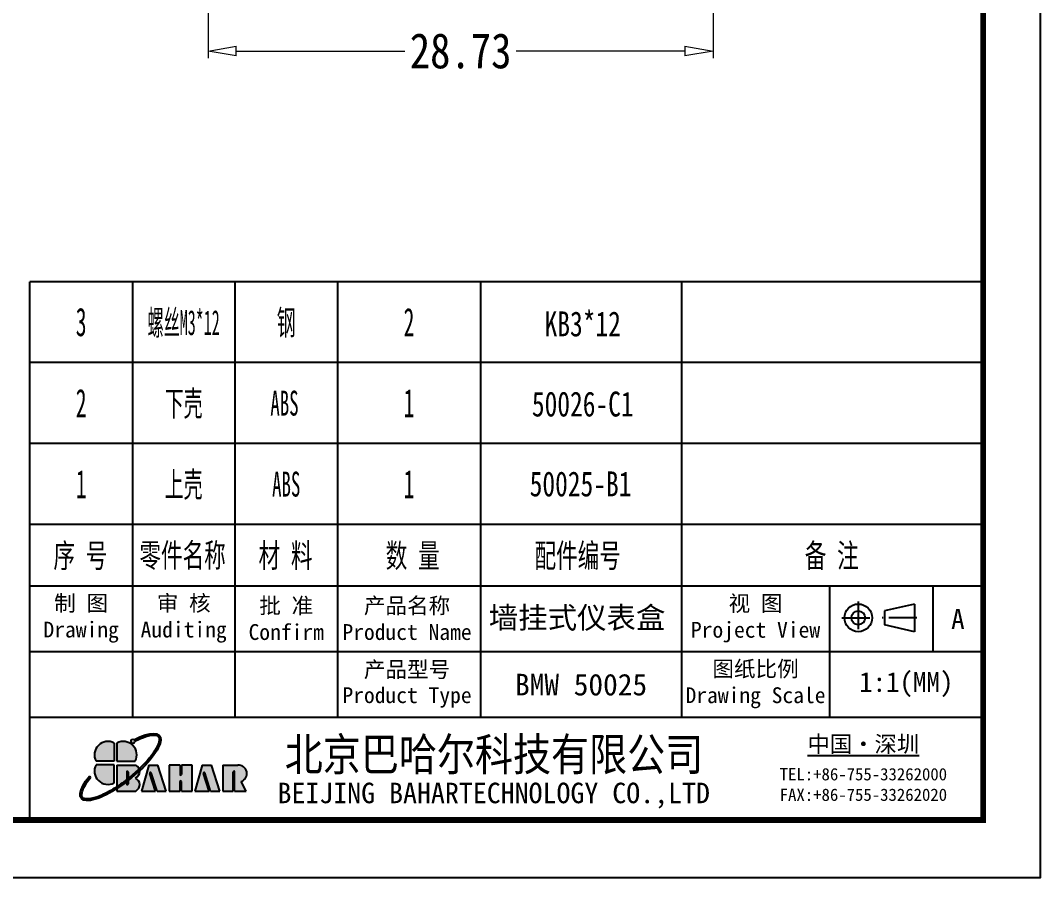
# Model space of a CAD drawing. Header units: millimetres. Extents: x -315 to 1788, y -2932 to -1928.
# Drawn here: x -183.3 to -125.2, y -2932.1 to -2883.4 of the extents above; entities that cross this region are included whole.
import ezdxf
from ezdxf.enums import TextEntityAlignment as Align

# ---------------------------------------------------------------- set-up
doc = ezdxf.new("R2010")
doc.units = ezdxf.units.MM
doc.linetypes.add('CENTER', pattern=[50.8, 31.75, -6.35, 6.35, -6.35])
doc.layers.add('dim', color=3, linetype='Continuous', lineweight=9)
doc.layers.add('from', color=7, linetype='Continuous')
doc.styles.add('FFS', font='SIMFANG.TTF', dxfattribs={"width": 0.85})
doc.styles.add('宋体', font='SimSun.ttf')
doc.styles.add('样式 1', font='SimSun.ttf')
doc.dimstyles.new('YanXiu', dxfattribs={"dimtxt": 2.5, "dimasz": 2.2, "dimexe": 1, "dimexo": 0.6, "dimgap": 0.66, "dimtad": 0, "dimzin": 9, "dimdsep": 46, "dimtxsty": 'FFS', "dimblk": 'CLOSEDBLANK', "dimcen": 0, "dimclrd": 256, "dimclre": 131, "dimclrt": 42, "dimazin": 0, "dimtfac": 1, "dimtofl": 0, "dimtmove": 0, "dimatfit": 3, "dimldrblk": 'CLOSEDBLANK', "dimfxl": 0, "dimlwd": 5, "dimlwe": 5, "dimarcsym": 0})

# ---------------------------------------------------------------- blocks, each defined once
blk = doc.blocks.new('_ClosedBlank')
at = {"color": 0, "linetype": 'ByBlock', "lineweight": -2}
for p, q in [((-1, 0.167), (0, 0)), ((-1, 0.167), (-1, -0.167)), ((0, 0), (-1, -0.167))]:
    blk.add_line(p, q, dxfattribs=at)
blk = doc.blocks.new('*D102')
at = {"layer": 'Defpoints', "color": 0}
for p in [(-172.591, -2871.168, 0), (-143.861, -2871.168, 0), (-143.861, -2885.102)]:
    blk.add_point(p, dxfattribs=at)
at = {"layer": 'dim', "color": 131, "lineweight": 5}
for p, q in [((-172.591, -2871.568), (-172.591, -2885.501)), ((-143.861, -2871.568), (-143.861, -2885.501))]:
    blk.add_line(p, q, dxfattribs=at)
at = {"layer": 'dim', "lineweight": 5}
for p, q in [((-170.991, -2885.102), (-161.392, -2885.102)), ((-145.461, -2885.102), (-155.06, -2885.102))]:
    blk.add_line(p, q, dxfattribs=at)
at = {"layer": 'dim', "lineweight": 5, "xscale": 1.6, "yscale": 1.6, "zscale": 1.6, "rotation": 180}
blk.add_blockref('_ClosedBlank', (-172.591, -2885.102), dxfattribs=at)
at = {"layer": 'dim', "lineweight": 5, "xscale": 1.6, "yscale": 1.6, "zscale": 1.6}
blk.add_blockref('_ClosedBlank', (-143.861, -2885.102), dxfattribs=at)
at = {"layer": 'dim', "color": 42, "insert": (-158.226, -2885.102), "char_height": 2, "attachment_point": 5, "style": 'FFS'}
blk.add_mtext('28.73', dxfattribs=at)

msp = doc.modelspace()

# ---------------------------------------------------------------- hatches: boundary and pattern name
at = {"layer": 'from'}
h = msp.add_hatch(color=5, dxfattribs=at)
h.set_gradient(color1=(0, 0, 255), color2=(204, 204, 255), rotation=270, one_color=1, tint=0.9, name='HEMISPHERICAL')
edge = h.paths.add_edge_path()
edge.add_arc((-176.88, -2924.362), 0.11, 53.71062, 361.77764)
edge.add_spline(control_points=[(-176.77, -2924.359), (-176.712, -2924.329), (-176.655, -2924.301), (-176.376, -2924.169), (-176.17, -2924.094), (-175.869, -2924.021), (-175.759, -2924.009), (-175.605, -2924.014), (-175.551, -2924.025), (-175.473, -2924.058), (-175.447, -2924.078), (-175.427, -2924.102), (-175.408, -2924.126), (-175.395, -2924.154), (-175.38, -2924.23), (-175.379, -2924.277), (-175.395, -2924.388), (-175.413, -2924.453), (-175.494, -2924.669), (-175.589, -2924.842), (-175.85, -2925.217), (-176.016, -2925.42), (-176.304, -2925.727), (-176.406, -2925.83), (-176.514, -2925.932)], knot_values=[5.294493, 5.294493, 5.294493, 5.294493, 5.376277, 5.376277, 5.702775, 5.702775, 5.939248, 5.939248, 6.116058, 6.116058, 6.283185, 6.283185, 6.283185, 6.442424, 6.442424, 6.601663, 6.601663, 6.760901, 6.760901, 7.088368, 7.088368, 7.415835, 7.415835, 7.578603, 7.578603, 7.578603, 7.578603], degree=3, periodic=0)
edge.add_ellipse((-177.237, -2926.092), major_axis=(0.754, 0.032), ratio=0.67178, start_angle=362.49244, end_angle=374.72333, ccw=False)
edge.add_ellipse((-177.582, -2925.827), major_axis=(2.23, 1.785), ratio=0.307549, start_angle=-75.30393, end_angle=56.66872)
edge = h.paths.add_edge_path()
edge.add_ellipse((-177.582, -2925.827), major_axis=(2.23, 1.785), ratio=0.307549, start_angle=-233.44549, end_angle=-108.8635)
edge.add_line((-177.783, -2927.053), (-177.783, -2926.939))
edge.add_spline(control_points=[(-177.783, -2926.939), (-178.01, -2927.087), (-178.235, -2927.217), (-178.721, -2927.46), (-178.973, -2927.557), (-179.298, -2927.633), (-179.402, -2927.645), (-179.554, -2927.641), (-179.609, -2927.63), (-179.685, -2927.599), (-179.71, -2927.582), (-179.748, -2927.54), (-179.762, -2927.515), (-179.78, -2927.45), (-179.784, -2927.41), (-179.777, -2927.313), (-179.766, -2927.257), (-179.706, -2927.067), (-179.631, -2926.912), (-179.453, -2926.634), (-179.37, -2926.519), (-179.275, -2926.399)], knot_values=[8.160228, 8.160228, 8.160228, 8.160228, 8.46118, 8.46118, 8.851592, 8.851592, 9.075192, 9.075192, 9.255281, 9.255281, 9.404795, 9.404795, 9.554309, 9.554309, 9.703823, 9.703823, 9.853337, 9.853337, 10.159988, 10.159988, 10.357569, 10.357569, 10.357569, 10.357569], degree=3, periodic=0)
edge.add_line((-179.275, -2926.399), (-179.351, -2926.34))
edge = h.paths.add_edge_path()
edge.add_spline(control_points=[(-177.224, -2926.541), (-177.341, -2926.631), (-177.461, -2926.719), (-177.648, -2926.849), (-177.716, -2926.895), (-177.783, -2926.939)], knot_values=[7.912898, 7.912898, 7.912898, 7.912898, 8.070768, 8.070768, 8.160228, 8.160228, 8.160228, 8.160228], degree=3, periodic=0)
edge.add_line((-177.783, -2926.939), (-177.783, -2927.053))
edge.add_ellipse((-177.582, -2925.827), major_axis=(2.23, 1.785), ratio=0.307549, start_angle=-108.8635, end_angle=-94.86485)
edge.add_line((-177.224, -2926.662), (-177.224, -2926.541))
edge = h.paths.add_edge_path()
edge.add_spline(control_points=[(-176.514, -2925.932), (-176.622, -2926.035), (-176.735, -2926.138), (-176.949, -2926.321), (-177.048, -2926.403), (-177.149, -2926.482)], knot_values=[7.578603, 7.578603, 7.578603, 7.578603, 7.743301, 7.743301, 7.879158, 7.879158, 7.879158, 7.879158], degree=3, periodic=0)
edge.add_line((-177.149, -2926.482), (-177.149, -2926.604))
edge.add_ellipse((-177.582, -2925.827), major_axis=(2.23, 1.785), ratio=0.307549, start_angle=-92.96123, end_angle=-75.30393)
edge.add_ellipse((-177.237, -2926.092), major_axis=(0.754, 0.032), ratio=0.67178, start_angle=362.49244, end_angle=374.72333)
edge = h.paths.add_edge_path()
edge.add_ellipse((-177.582, -2925.827), major_axis=(2.23, 1.785), ratio=0.307549, start_angle=-94.86485, end_angle=-92.96123)
edge.add_line((-177.149, -2926.604), (-177.149, -2926.482))
edge.add_spline(control_points=[(-177.149, -2926.482), (-177.174, -2926.502), (-177.199, -2926.521), (-177.224, -2926.541)], knot_values=[7.879158, 7.879158, 7.879158, 7.879158, 7.912898, 7.912898, 7.912898, 7.912898], degree=3, periodic=0)
edge.add_line((-177.224, -2926.541), (-177.224, -2926.662))
h = msp.add_hatch(color=256, dxfattribs=at)
h.set_gradient(color1=(204, 51, 0), color2=(255, 140, 102), one_color=1, tint=0.7, name='HEMISPHERICAL')
h.paths.add_polyline_path([(-177.932, -2924.464, 0.742451), (-178.973, -2925.494), (-177.932, -2925.494)])
h = msp.add_hatch(color=256, dxfattribs=at)
h.set_gradient(color1=(35, 39, 169), color2=(98, 103, 223), one_color=1, tint=0.63, name='HEMISPHERICAL')
h.paths.add_polyline_path([(-177.783, -2924.464), (-177.783, -2925.494), (-176.742, -2925.494, 0.742451)])
h = msp.add_hatch(color=256, dxfattribs=at)
h.set_gradient(color1=(0, 127, 63), color2=(15, 255, 135), one_color=1, tint=0.53, name='INVCURVED')
h.paths.add_polyline_path([(-177.932, -2925.693), (-178.973, -2925.693, 0.742451), (-177.932, -2926.723)])
h = msp.add_hatch(color=7, dxfattribs=at)
h.paths.add_polyline_path([(-170.817, -2925.717), (-171.763, -2925.717), (-171.763, -2927.193), (-171.16, -2927.193), (-171.16, -2926.1, -1), (-171.085, -2926.1), (-171.085, -2927.193), (-170.422, -2927.193), (-170.707, -2926.645, 0.80943)])
h.paths.add_polyline_path([(-172.45, -2927.193), (-171.936, -2927.193), (-172.409, -2925.717), (-172.928, -2925.717), (-173.342, -2927.193), (-172.542, -2927.193), (-172.864, -2926.192, -1), (-172.781, -2926.165)])
h.paths.add_polyline_path([(-173.51, -2925.717), (-174.116, -2925.717), (-174.116, -2926.248, -1), (-174.191, -2926.248), (-174.191, -2925.717), (-174.816, -2925.717), (-174.816, -2927.193), (-174.191, -2927.193), (-174.191, -2926.657, -1), (-174.116, -2926.657), (-174.116, -2927.193), (-173.51, -2927.193)])
h.paths.add_polyline_path([(-175.453, -2925.717), (-175.972, -2925.717), (-176.386, -2927.193), (-175.587, -2927.193), (-175.909, -2926.192, -1), (-175.825, -2926.165), (-175.495, -2927.193), (-174.98, -2927.193)])
edge = h.paths.add_edge_path()
edge.add_line((-177.149, -2926.604), (-177.149, -2926.791))
edge.add_arc((-177.186, -2926.791), 0.0376, -180, 0, ccw=False)
edge.add_line((-177.224, -2926.791), (-177.224, -2926.662))
edge.add_ellipse((-177.582, -2925.827), major_axis=(2.23, 1.785), ratio=0.307549, start_angle=-108.8635, end_angle=-94.86485, ccw=False)
edge.add_line((-177.783, -2927.053), (-177.783, -2927.193))
edge.add_line((-177.783, -2927.193), (-176.711, -2927.193))
edge.add_ellipse((-177.237, -2926.842), major_axis=(0.754, 0.032), ratio=0.67178, start_angle=312.54488, end_angle=406.01563)
edge.add_ellipse((-177.237, -2926.092), major_axis=(0.754, 0.032), ratio=0.67178, start_angle=310.68759, end_angle=362.49244)
edge.add_ellipse((-177.582, -2925.827), major_axis=(2.23, 1.785), ratio=0.307549, start_angle=-92.96123, end_angle=-75.30393, ccw=False)
edge = h.paths.add_edge_path()
edge.add_line((-177.783, -2925.717), (-177.783, -2926.939))
edge.add_spline(control_points=[(-177.783, -2926.939), (-177.716, -2926.895), (-177.648, -2926.849), (-177.461, -2926.719), (-177.341, -2926.631), (-177.224, -2926.541)], knot_values=[7.912898, 7.912898, 7.912898, 7.912898, 8.002358, 8.002358, 8.160228, 8.160228, 8.160228, 8.160228], degree=3, periodic=0)
edge.add_line((-177.224, -2926.541), (-177.224, -2926.113))
edge.add_arc((-177.186, -2926.113), 0.0376, 0, 180, ccw=False)
edge.add_line((-177.149, -2926.113), (-177.149, -2926.482))
edge.add_spline(control_points=[(-177.149, -2926.482), (-177.048, -2926.403), (-176.949, -2926.321), (-176.735, -2926.138), (-176.622, -2926.035), (-176.514, -2925.932)], knot_values=[7.578603, 7.578603, 7.578603, 7.578603, 7.71446, 7.71446, 7.879158, 7.879158, 7.879158, 7.879158], degree=3, periodic=0)
edge.add_ellipse((-177.237, -2926.092), major_axis=(0.754, 0.032), ratio=0.67178, start_angle=374.72333, end_angle=404.056)
edge.add_line((-176.71, -2925.717), (-177.783, -2925.717))

# ---------------------------------------------------------------- linework, layer by layer
for p, q in [((-182.735, -2928.84, 0), (-182.735, -2898.22, 0)), ((-128.498, -2898.22, 0), (-182.735, -2898.22, 0)), ((-176.901, -2898.22, 0), (-176.901, -2923.006, 0)), ((-171.066, -2898.22, 0), (-171.066, -2923.006, 0)), ((-165.232, -2898.22, 0), (-165.232, -2923.006, 0)), ((-157.093, -2898.22, 0), (-157.093, -2923.006, 0)), ((-145.65, -2898.22, 0), (-145.65, -2923.006, 0)), ((-128.498, -2902.826, 0), (-182.735, -2902.826, 0)), ((-128.498, -2907.432, 0), (-182.735, -2907.432, 0)), ((-128.498, -2912.037, 0), (-182.735, -2912.037, 0)), ((-128.498, -2915.538, 0), (-182.735, -2915.538, 0)), ((-137.24, -2915.538, 0), (-137.24, -2923.006, 0)), ((-131.361, -2915.538, 0), (-131.361, -2919.272, 0)), ((-132.4, -2916.554, 0), (-134.102, -2916.948, 0)), ((-134.102, -2916.948, 0), (-134.102, -2917.734, 0)), ((-132.4, -2916.554, 0), (-132.4, -2918.127, 0)), ((-132.4, -2918.127, 0), (-134.102, -2917.734, 0)), ((-128.498, -2919.272, 0), (-182.735, -2919.272, 0)), ((-128.498, -2923.006, 0), (-182.735, -2923.006, 0)), ((-177.932, -2924.464, 0), (-177.932, -2925.494, 0)), ((-177.783, -2924.464, 0), (-177.783, -2925.494, 0)), ((-177.932, -2925.494, 0), (-178.973, -2925.494, 0)), ((-177.932, -2925.693, 0), (-178.973, -2925.693, 0)), ((-177.932, -2926.723, 0), (-177.932, -2925.693, 0)), ((-177.783, -2925.494, 0), (-176.742, -2925.494, 0)), ((-177.783, -2925.717, 0), (-176.71, -2925.717, 0)), ((-177.783, -2925.717, 0), (-177.783, -2927.193, 0)), ((-175.972, -2925.717, 0), (-176.386, -2927.193, 0)), ((-175.972, -2925.717, 0), (-175.453, -2925.717, 0)), ((-174.98, -2927.193, 0), (-175.453, -2925.717, 0)), ((-174.191, -2925.717, 0), (-174.816, -2925.717, 0)), ((-174.816, -2925.717, 0), (-174.816, -2927.193, 0)), ((-174.191, -2925.717, 0), (-174.191, -2926.248, 0)), ((-174.116, -2925.717, 0), (-174.116, -2926.248, 0)), ((-173.51, -2925.717, 0), (-174.116, -2925.717, 0)), ((-173.51, -2927.193, 0), (-173.51, -2925.717, 0)), ((-172.928, -2925.717, 0), (-173.342, -2927.193, 0)), ((-172.928, -2925.717, 0), (-172.409, -2925.717, 0)), ((-171.936, -2927.193, 0), (-172.409, -2925.717, 0)), ((-171.763, -2925.717, 0), (-170.905, -2925.717, 0)), ((-171.763, -2925.717, 0), (-171.763, -2927.193, 0)), ((-177.224, -2926.113, 0), (-177.224, -2926.791, 0)), ((-177.149, -2926.113, 0), (-177.149, -2926.791, 0)), ((-175.587, -2927.193, 0), (-175.909, -2926.192, 0)), ((-175.495, -2927.193, 0), (-175.825, -2926.165, 0)), ((-172.542, -2927.193, 0), (-172.864, -2926.192, 0)), ((-172.45, -2927.193, 0), (-172.781, -2926.165, 0)), ((-171.16, -2927.193, 0), (-171.16, -2926.1, 0)), ((-171.085, -2927.193, 0), (-171.085, -2926.1, 0)), ((-179.275, -2926.399, 0), (-179.351, -2926.34, 0)), ((-174.191, -2927.193, 0), (-174.191, -2926.657, 0)), ((-174.116, -2927.193, 0), (-174.116, -2926.657, 0)), ((-170.422, -2927.193, 0), (-170.707, -2926.645, 0)), ((-177.783, -2927.193, 0), (-176.711, -2927.193, 0)), ((-176.386, -2927.193, 0), (-175.587, -2927.193, 0)), ((-175.495, -2927.193, 0), (-174.98, -2927.193, 0)), ((-174.816, -2927.193, 0), (-174.191, -2927.193, 0)), ((-174.116, -2927.193, 0), (-173.51, -2927.193, 0)), ((-173.342, -2927.193, 0), (-172.542, -2927.193, 0)), ((-172.45, -2927.193, 0), (-171.936, -2927.193, 0)), ((-171.763, -2927.193, 0), (-171.16, -2927.193, 0)), ((-171.085, -2927.193, 0), (-170.422, -2927.193, 0)), ((-128.498, -2928.84, 0), (-182.285, -2928.84, 0))]:
    msp.add_line(p, q, dxfattribs=at)
at = {"layer": 'from', "color": 1, "linetype": 'CENTER', "ltscale": 0.05}
for p, q in [((-135.598, -2916.405, 0), (-135.598, -2918.277, 0)), ((-136.534, -2917.341, 0), (-134.661, -2917.341, 0)), ((-132.269, -2917.341, 0), (-134.233, -2917.341, 0))]:
    msp.add_line(p, q, dxfattribs=at)
at = {"layer": 'from', "elevation": 0}
msp.add_lwpolyline([(-315.187, -2932.114), (-125.224, -2932.114), (-125.224, -2800.107), (-315.187, -2800.107)], close=True, dxfattribs=at)
at = {"layer": 'from', "const_width": 0.327, "elevation": 0}
msp.add_lwpolyline([(-311.913, -2928.84), (-311.913, -2803.381), (-128.498, -2803.381), (-128.498, -2928.84), (-311.913, -2928.84)], dxfattribs=at)
at = {"layer": 'from'}
for radius in [0.786, 0.393]:
    msp.add_circle((-135.598, -2917.341, 0), radius, dxfattribs=at)
for centre, radius, start, end in [((-178.297, -2925.136, 0), 0.765, 61.52283, 207.89112), ((-177.418, -2925.136, 0), 0.765, 332.10888, 118.47717), ((-176.88, -2924.362, 0), 0.11, 53.71062, 1.77764), ((-178.297, -2926.051, 0), 0.765, 152.10888, 298.47717), ((-170.861, -2926.193, 0), 0.478, 288.77334, 95.2757), ((-177.186, -2926.113, 0), 0.0376, 0, 180), ((-175.867, -2926.178, 0), 0.0439, 17.82851, 197.82851), ((-174.153, -2926.248, 0), 0.0376, 180, 0), ((-172.823, -2926.178, 0), 0.0439, 17.82851, 197.82851), ((-171.123, -2926.1, 0), 0.0376, 0, 180), ((-177.186, -2926.791, 0), 0.0376, 180, 0), ((-174.153, -2926.657, 0), 0.0376, 0, 180)]:
    msp.add_arc(centre, radius, start, end, dxfattribs=at)
at = {"layer": 'from', "extrusion": (0, 0, -1)}
msp.add_ellipse((-177.582, -2925.827, 0), major_axis=(2.23, 1.785), ratio=0.307549, start_param=5.29413, end_param=10.357578, dxfattribs=at)
at = {"layer": 'from'}
for centre, start_param, end_param in [((-177.237, -2926.092, 0), 5.422521, 7.052108), ((-177.237, -2926.842, 0), 5.454937, 7.086309)]:
    msp.add_ellipse(centre, major_axis=(0.754, 0.032), ratio=0.67178, start_param=start_param, end_param=end_param, dxfattribs=at)
msp.add_open_spline([(-176.77, -2924.359, 0), (-176.712, -2924.329, 0), (-176.655, -2924.301, 0), (-176.376, -2924.169, 0), (-176.17, -2924.094, 0), (-175.869, -2924.021, 0), (-175.759, -2924.009, 0), (-175.605, -2924.014, 0), (-175.551, -2924.025, 0), (-175.473, -2924.058, 0), (-175.447, -2924.078, 0), (-175.427, -2924.102, 0), (-175.408, -2924.126, 0), (-175.395, -2924.154, 0), (-175.38, -2924.23, 0), (-175.379, -2924.277, 0), (-175.395, -2924.388, 0), (-175.413, -2924.453, 0), (-175.494, -2924.669, 0), (-175.589, -2924.842, 0), (-175.85, -2925.217, 0), (-176.016, -2925.42, 0), (-176.401, -2925.83, 0), (-176.62, -2926.039, 0), (-177.085, -2926.438, 0), (-177.332, -2926.63, 0), (-177.876, -2927.007, 0), (-178.172, -2927.186, 0), (-178.721, -2927.46, 0), (-178.973, -2927.557, 0), (-179.298, -2927.633, 0), (-179.402, -2927.645, 0), (-179.554, -2927.641, 0), (-179.609, -2927.63, 0), (-179.685, -2927.599, 0), (-179.71, -2927.582, 0), (-179.748, -2927.54, 0), (-179.762, -2927.515, 0), (-179.78, -2927.45, 0), (-179.784, -2927.41, 0), (-179.777, -2927.313, 0), (-179.766, -2927.257, 0), (-179.706, -2927.067, 0), (-179.631, -2926.912, 0), (-179.453, -2926.634, 0), (-179.37, -2926.519, 0), (-179.275, -2926.399, 0)], degree=3, knots=[5.294493, 5.294493, 5.294493, 5.294493, 5.376277, 5.376277, 5.702775, 5.702775, 5.939248, 5.939248, 6.116058, 6.116058, 6.283185, 6.283185, 6.283185, 6.442424, 6.442424, 6.601663, 6.601663, 6.760901, 6.760901, 7.088368, 7.088368, 7.415835, 7.415835, 7.743301, 7.743301, 8.070768, 8.070768, 8.46118, 8.46118, 8.851592, 8.851592, 9.075192, 9.075192, 9.255281, 9.255281, 9.404795, 9.404795, 9.554309, 9.554309, 9.703823, 9.703823, 9.853337, 9.853337, 10.159988, 10.159988, 10.357569, 10.357569, 10.357569, 10.357569], dxfattribs=at)

# ---------------------------------------------------------------- texts
at = {"layer": 'from', "style": '宋体'}
for s, height, width, p in [('3', 1.621, 0.555556, (-179.818, -2900.523, 0)), ('螺丝M3*12', 1.4181, 0.472222, (-173.984, -2900.523, 0)), ('钢', 1.418, 0.555556, (-168.149, -2900.523, 0)), ('2', 1.621, 0.555556, (-161.163, -2900.523, 0)), ('KB3*12', 1.4181, 0.75, (-151.277, -2900.573, 0)), ('下壳', 1.4181, 0.555556, (-173.984, -2905.129, 0)), ('2', 1.621, 0.555556, (-179.818, -2905.129, 0)), ('ABS', 1.4181, 0.555556, (-168.248, -2905.129, 0)), ('1', 1.621, 0.555556, (-161.163, -2905.129, 0)), ('50026-C1', 1.4181, 0.75, (-151.277, -2905.179, 0)), ('上壳', 1.4181, 0.555556, (-173.984, -2909.735, 0)), ('1', 1.621, 0.555556, (-179.818, -2909.735, 0)), ('ABS', 1.4181, 0.555556, (-168.149, -2909.735, 0)), ('1', 1.621, 0.555556, (-161.163, -2909.735, 0)), ('50025-B1', 1.4181, 0.75, (-151.402, -2909.735, 0))]:
    msp.add_text(s, height=height, dxfattribs=dict(at, width=width)).set_placement(p, align=Align.MIDDLE)
at = {"layer": 'from', "style": '宋体', "width": 0.666667}
for s, p in [('序 号', (-181.396, -2914.478, 0)), ('零件名称', (-176.503, -2914.455, 0)), ('材 料', (-169.725, -2914.467, 0)), ('数 量', (-162.487, -2914.474, 0)), ('配件编号', (-154.02, -2914.474, 0)), ('备 注', (-138.642, -2914.478, 0))]:
    msp.add_text(s, height=1.3505, dxfattribs=at).set_placement(p)
at = {"layer": 'from', "style": '宋体'}
for s, p in [('墙挂式仪表盒', (-151.599, -2917.331, 0)), ('BMW 50025', (-151.371, -2921.139, 0))]:
    msp.add_text(s, height=1.2278, dxfattribs=at).set_placement(p, align=Align.MIDDLE_CENTER)
at = {"layer": 'from'}
for s, insert, char_height, attachment_point, style in [('制 图\\PDrawing', (-179.818, -2917.405, 0), 0.9004, 5, '宋体'), ('审 核\\PAuditing', (-173.984, -2917.405, 0), 0.9004, 5, '宋体'), ('批 准\\PConfirm', (-168.149, -2917.405, 0), 0.9004, 5, '宋体'), ('产品名称\\PProduct Name', (-161.275, -2917.405, 0), 0.90035, 5, '宋体'), ('视 图\\PProject View', (-141.445, -2917.405, 0), 0.90035, 5, '宋体'), ('{\\fSimSun|b0|i0|c134|p2;A}', (-129.93, -2917.405, 0), 1.12544, 5, '宋体'), ('图纸比例\\PDrawing Scale', (-141.445, -2921.139, 0), 0.90035, 5, '宋体'), ('1:1(MM)', (-132.869, -2921.139, 0), 1.1254, 5, '宋体'), ('BEIJING BAHARTECHNOLOGY CO.,LTD', (-168.646, -2926.717, 0), 1.16686, 1, '样式 1')]:
    msp.add_mtext(s, dxfattribs=dict(at, insert=insert, char_height=char_height, attachment_point=attachment_point, style=style))
at = {"layer": 'from', "insert": (-161.275, -2921.139, 0), "char_height": 0.90035, "attachment_point": 5, "line_spacing_factor": 0.975, "style": '宋体'}
msp.add_mtext('产品型号\\PProduct Type', dxfattribs=at)
at = {"layer": 'from', "color": 3, "insert": (-156.327, -2925.211, 0), "char_height": 1.86697, "attachment_point": 5, "style": 'FFS'}
msp.add_mtext('{\\fSimSun|b0|i0|c134|p2;\\C7;北京巴哈尔科技有限公司}', dxfattribs=at)
at = {"layer": 'from', "attachment_point": 5}
for s, insert, char_height in [('{\\fSimSun|b0|i0|c134|p2;\\L中国\\fSimSun|b0|i0|c134|p0;·深圳}', (-135.308, -2924.572, 0), 0.93348), ('{\\fSimSun|b0|i0|c134|p2;TEL:+86-755-33262000\\PFAX:+86-755-33262020}', (-135.308, -2926.823, 0), 0.70011)]:
    msp.add_mtext(s, dxfattribs=dict(at, insert=insert, char_height=char_height))

# ---------------------------------------------------------------- dimensions: what is measured, and where the dimension line sits
at = {"layer": 'dim'}
dim = msp.add_linear_dim(base=(-143.861, -2885.102, 0), p1=(-172.591, -2871.168, 0), p2=(-143.861, -2871.168, 0), dimstyle='YanXiu', override={"dimtxt": 2, "dimasz": 1.6, "dimexe": 0.3998, "dimexo": 0.3998, "dimgap": 0.3998}, dxfattribs=at)
dim.commit()
dim.dimension.update_dxf_attribs({"geometry": '*D102', "text_midpoint": (-158.226, -2885.102, 0)})

doc.saveas('drawing.dxf')
